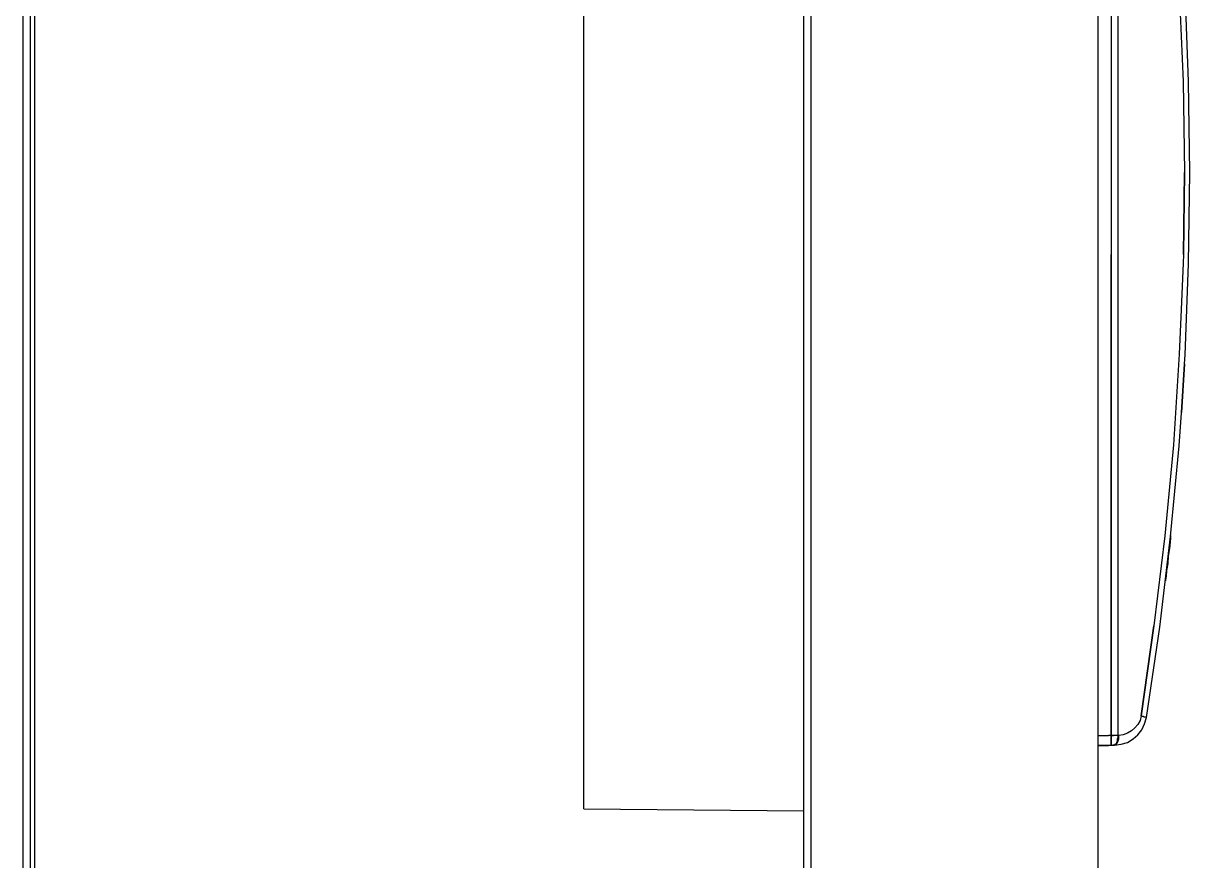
# Model space of a CAD drawing. Header units: centimetres. Extents: x -8.4 to 8.2, y -7.5 to 8.
# Drawn here: x 4.586 to 8.152, y -1.995 to 0.566 of the extents above; entities that cross this region are included whole.
import ezdxf

# ---------------------------------------------------------------- set-up
doc = ezdxf.new("R2010")
doc.units = ezdxf.units.CM
doc.header["$MEASUREMENT"] = 0
doc.layers.add('Layer 1', color=7, linetype='Continuous')

msp = doc.modelspace()

# ---------------------------------------------------------------- linework, layer by layer
at = {"layer": 'Layer 1', "lineweight": 25}
for points in [[(6.97194, -3.937), (6.97194, -3.937), (6.97194, 7.70466), (6.97194, 7.70466)], [(6.9931, 7.70466), (6.9931, 7.70466), (6.9931, -3.937), (6.9931, -3.937)], [(7.87152, -3.937), (7.87152, -3.937), (7.87152, 7.70466), (7.87152, 7.70466)], [(4.58612, -3.937), (4.58612, -3.937), (4.58612, 7.70113), (4.58612, 7.70113)], [(4.60728, 7.70113), (4.60728, 7.70113), (4.60728, -3.937), (4.60728, -3.937)], [(4.62139, -3.937), (4.62139, -3.937), (4.62139, 7.70113), (4.62139, 7.70113)], [(6.29989, -1.83621), (6.29989, -1.83621), (6.29989, 5.59682), (6.29989, 5.59682)], [(7.9328, -1.61219), (7.9328, -1.61219), (7.9328, 1.83092), (7.9328, 1.83092)], [(8.1262, -0.62508), (8.1262, -0.62508), (8.12622, -0.62476), (8.12622, -0.62476)], [(8.07744, -1.13947), (8.07744, -1.13947), (8.07744, -1.13947), (8.07744, -1.13947)], [(7.91164, -1.61219), (7.91164, -1.61219), (7.90337, -1.61234), (7.90337, -1.61234)], [(7.93457, -1.61219), (7.93457, -1.61219), (7.9328, -1.61219), (7.9328, -1.61219)], [(7.92045, -1.64218), (7.92045, -1.64218), (7.92222, -1.64218), (7.92222, -1.64218)], [(6.29989, -1.83621), (6.29989, -1.83621), (6.97194, -1.84261), (6.97194, -1.84261)]]:
    msp.add_open_spline(points, degree=3, dxfattribs=at)
for points, knots in [([(7.91164, 1.83092), (7.91164, 1.83092), (7.91164, -0.14064), (7.91164, -0.14064), (7.91164, -0.14064), (7.91164, -0.14064), (7.91164, -1.61219), (7.91164, -1.61219), (7.91164, -1.61219), (7.91164, -1.61219), (7.91164, -0.14064), (7.91164, -0.14064), (7.91164, -0.14064), (7.91164, -0.14064), (7.91164, -1.61219), (7.91164, -1.61219), (7.91164, -1.61219), (7.91164, -1.61219), (7.91164, -0.14064), (7.91164, -0.14064), (7.91164, -0.14064), (7.91164, -0.14064), (7.91164, -1.61219), (7.91164, -1.61219), (7.91164, -1.61219), (7.91164, -1.61219), (7.91164, -0.14064), (7.91164, -0.14064), (7.91164, -0.14064), (7.91164, -0.14064), (7.91164, -1.61219), (7.91164, -1.61219), (7.91164, -1.61219), (7.91164, -1.61219), (7.91164, -0.14064), (7.91164, -0.14064)], [0, 0, 0, 0, 0.1, 0.1, 0.1, 0.1, 0.2, 0.2, 0.2, 0.2, 0.3, 0.3, 0.3, 0.3, 0.4, 0.4, 0.4, 0.4, 0.5, 0.5, 0.5, 0.5, 0.6, 0.6, 0.6, 0.6, 0.7, 0.7, 0.7, 0.7, 0.8, 0.8, 0.8, 0.8, 1, 1, 1, 1]), ([(8.00336, 1.77271), (8.00336, 1.77271), (8.04216, 1.49754), (8.04216, 1.49754), (8.04216, 1.49754), (8.04216, 1.49754), (8.07568, 1.22061), (8.07568, 1.22061), (8.07568, 1.22061), (8.07568, 1.22061), (8.10214, 0.94368), (8.10214, 0.94368), (8.10214, 0.94368), (8.10214, 0.94368), (8.11977, 0.66675), (8.11977, 0.66675), (8.11977, 0.66675), (8.11977, 0.66675), (8.13212, 0.38806), (8.13212, 0.38806), (8.13212, 0.38806), (8.13212, 0.38806), (8.13565, 0.10936), (8.13565, 0.10936), (8.13565, 0.10936), (8.13565, 0.10936), (8.13246, -0.14064), (8.13246, -0.14064), (8.13246, -0.14064), (8.13246, -0.14064), (8.13565, 0.10936), (8.13565, 0.10936)], [0, 0, 0, 0, 0.1111111, 0.1111111, 0.1111111, 0.1111111, 0.2222222, 0.2222222, 0.2222222, 0.2222222, 0.3333333, 0.3333333, 0.3333333, 0.3333333, 0.4444444, 0.4444444, 0.4444444, 0.4444444, 0.5555556, 0.5555556, 0.5555556, 0.5555556, 0.6666667, 0.6666667, 0.6666667, 0.6666667, 0.7777778, 0.7777778, 0.7777778, 0.7777778, 1, 1, 1, 1]), ([(8.13565, -0.47584), (8.13565, -0.47584), (8.13741, -0.44803), (8.13741, -0.44803), (8.13741, -0.44803), (8.13741, -0.44803), (8.148, -0.16933), (8.148, -0.16933), (8.148, -0.16933), (8.148, -0.16933), (8.15152, 0.10936), (8.15152, 0.10936), (8.15152, 0.10936), (8.15152, 0.10936), (8.148, 0.38806), (8.148, 0.38806), (8.148, 0.38806), (8.148, 0.38806), (8.13741, 0.66852), (8.13741, 0.66852), (8.13741, 0.66852), (8.13741, 0.66852), (8.11977, 0.94545), (8.11977, 0.94545), (8.11977, 0.94545), (8.11977, 0.94545), (8.09332, 1.22414), (8.09332, 1.22414), (8.09332, 1.22414), (8.09332, 1.22414), (8.0598, 1.50107), (8.0598, 1.50107), (8.0598, 1.50107), (8.0598, 1.50107), (8.01923, 1.77624), (8.01923, 1.77624), (8.01923, 1.77624), (8.01923, 1.77624), (8.0598, 1.50107), (8.0598, 1.50107), (8.0598, 1.50107), (8.0598, 1.50107), (8.01923, 1.77624), (8.01923, 1.77624)], [0, 0, 0, 0, 0.0833333, 0.0833333, 0.0833333, 0.0833333, 0.1666667, 0.1666667, 0.1666667, 0.1666667, 0.25, 0.25, 0.25, 0.25, 0.3333333, 0.3333333, 0.3333333, 0.3333333, 0.4166667, 0.4166667, 0.4166667, 0.4166667, 0.5, 0.5, 0.5, 0.5, 0.5833333, 0.5833333, 0.5833333, 0.5833333, 0.6666667, 0.6666667, 0.6666667, 0.6666667, 0.75, 0.75, 0.75, 0.75, 0.8333333, 0.8333333, 0.8333333, 0.8333333, 1, 1, 1, 1]), ([(7.91164, -1.61748), (7.91164, -1.61748), (7.91164, -1.61219), (7.91164, -1.61219), (7.91164, -1.61219), (7.91164, -1.61219), (7.91164, -0.14064), (7.91164, -0.14064), (7.91164, -0.14064), (7.91164, -0.14064), (7.91164, -1.61219), (7.91164, -1.61219), (7.91164, -1.61219), (7.91164, -1.61219), (7.91164, -1.61748), (7.91164, -1.61748), (7.91164, -1.61748), (7.91164, -1.61748), (7.91164, -1.62278), (7.91164, -1.62278), (7.91164, -1.62278), (7.91164, -1.62278), (7.91164, -1.61748), (7.91164, -1.61748)], [0, 0, 0, 0, 0.1428571, 0.1428571, 0.1428571, 0.1428571, 0.2857143, 0.2857143, 0.2857143, 0.2857143, 0.4285714, 0.4285714, 0.4285714, 0.4285714, 0.5714286, 0.5714286, 0.5714286, 0.5714286, 0.7142857, 0.7142857, 0.7142857, 0.7142857, 1, 1, 1, 1]), ([(7.91164, -1.61219), (7.91164, -1.61219), (7.91164, -1.61748), (7.91164, -1.61748), (7.91164, -1.61748), (7.91164, -1.61748), (7.91164, -1.61219), (7.91164, -1.61219), (7.91164, -1.61219), (7.91164, -1.61219), (7.91164, -0.14064), (7.91164, -0.14064), (7.91164, -0.14064), (7.91164, -0.14064), (7.91164, -1.61219), (7.91164, -1.61219)], [0, 0, 0, 0, 0.2, 0.2, 0.2, 0.2, 0.4, 0.4, 0.4, 0.4, 0.6, 0.6, 0.6, 0.6, 1, 1, 1, 1]), ([(8.13246, -0.14064), (8.13246, -0.14064), (8.13212, -0.16757), (8.13212, -0.16757), (8.13212, -0.16757), (8.13212, -0.16757), (8.12585, -0.30904), (8.12585, -0.30904)], [0, 0, 0, 0, 0.3333333, 0.3333333, 0.3333333, 0.3333333, 1, 1, 1, 1]), ([(8.12584, -0.30923), (8.12584, -0.30923), (8.11977, -0.44626), (8.11977, -0.44626), (8.11977, -0.44626), (8.11977, -0.44626), (8.10214, -0.72319), (8.10214, -0.72319), (8.10214, -0.72319), (8.10214, -0.72319), (8.07568, -1.00189), (8.07568, -1.00189), (8.07568, -1.00189), (8.07568, -1.00189), (8.04216, -1.27705), (8.04216, -1.27705), (8.04216, -1.27705), (8.04216, -1.27705), (8.00336, -1.55222), (8.00336, -1.55222), (8.00336, -1.55222), (8.00336, -1.55222), (8.04216, -1.27705), (8.04216, -1.27705)], [0, 0, 0, 0, 0.1428571, 0.1428571, 0.1428571, 0.1428571, 0.2857143, 0.2857143, 0.2857143, 0.2857143, 0.4285714, 0.4285714, 0.4285714, 0.4285714, 0.5714286, 0.5714286, 0.5714286, 0.5714286, 0.7142857, 0.7142857, 0.7142857, 0.7142857, 1, 1, 1, 1]), ([(8.12585, -0.30904), (8.12585, -0.30904), (8.12584, -0.30923), (8.12584, -0.30923), (8.12584, -0.30923), (8.12584, -0.30923), (8.12585, -0.30904), (8.12585, -0.30904)], [0, 0, 0, 0, 0.3333333, 0.3333333, 0.3333333, 0.3333333, 1, 1, 1, 1]), ([(8.12622, -0.62476), (8.12622, -0.62476), (8.13565, -0.47584), (8.13565, -0.47584), (8.13565, -0.47584), (8.13565, -0.47584), (8.12622, -0.62476), (8.12622, -0.62476)], [0, 0, 0, 0, 0.3333333, 0.3333333, 0.3333333, 0.3333333, 1, 1, 1, 1]), ([(8.01923, -1.55751), (8.01923, -1.55751), (8.0598, -1.28058), (8.0598, -1.28058), (8.0598, -1.28058), (8.0598, -1.28058), (8.09332, -1.00365), (8.09332, -1.00365), (8.09332, -1.00365), (8.09332, -1.00365), (8.11977, -0.72672), (8.11977, -0.72672), (8.11977, -0.72672), (8.11977, -0.72672), (8.1262, -0.62508), (8.1262, -0.62508)], [0, 0, 0, 0, 0.2, 0.2, 0.2, 0.2, 0.4, 0.4, 0.4, 0.4, 0.6, 0.6, 0.6, 0.6, 1, 1, 1, 1]), ([(8.09332, -1.00189), (8.09332, -1.00189), (8.09332, -1.00012), (8.09332, -1.00012), (8.09332, -1.00012), (8.09332, -1.00012), (8.09332, -1.00718), (8.09332, -1.00718), (8.09332, -1.00718), (8.09332, -1.00718), (8.09155, -1.02129), (8.09155, -1.02129), (8.09155, -1.02129), (8.09155, -1.02129), (8.08979, -1.04069), (8.08979, -1.04069), (8.08979, -1.04069), (8.08979, -1.04069), (8.08626, -1.06362), (8.08626, -1.06362), (8.08626, -1.06362), (8.08626, -1.06362), (8.0845, -1.08655), (8.0845, -1.08655), (8.0845, -1.08655), (8.0845, -1.08655), (8.08097, -1.10772), (8.08097, -1.10772), (8.08097, -1.10772), (8.08097, -1.10772), (8.0792, -1.12536), (8.0792, -1.12536), (8.0792, -1.12536), (8.0792, -1.12536), (8.07744, -1.13594), (8.07744, -1.13594), (8.07744, -1.13594), (8.07744, -1.13594), (8.07744, -1.13947), (8.07744, -1.13947)], [0, 0, 0, 0, 0.0909091, 0.0909091, 0.0909091, 0.0909091, 0.1818182, 0.1818182, 0.1818182, 0.1818182, 0.2727273, 0.2727273, 0.2727273, 0.2727273, 0.3636364, 0.3636364, 0.3636364, 0.3636364, 0.4545455, 0.4545455, 0.4545455, 0.4545455, 0.5454545, 0.5454545, 0.5454545, 0.5454545, 0.6363636, 0.6363636, 0.6363636, 0.6363636, 0.7272727, 0.7272727, 0.7272727, 0.7272727, 0.8181818, 0.8181818, 0.8181818, 0.8181818, 1, 1, 1, 1]), ([(7.92222, -1.64218), (7.92222, -1.64218), (7.94162, -1.63865), (7.94162, -1.63865), (7.94162, -1.63865), (7.94162, -1.63865), (7.96102, -1.63336), (7.96102, -1.63336), (7.96102, -1.63336), (7.96102, -1.63336), (7.97866, -1.62278), (7.97866, -1.62278), (7.97866, -1.62278), (7.97866, -1.62278), (7.99277, -1.61043), (7.99277, -1.61043), (7.99277, -1.61043), (7.99277, -1.61043), (8.00512, -1.59455), (8.00512, -1.59455), (8.00512, -1.59455), (8.00512, -1.59455), (8.01394, -1.57691), (8.01394, -1.57691), (8.01394, -1.57691), (8.01394, -1.57691), (8.01923, -1.55751), (8.01923, -1.55751)], [0, 0, 0, 0, 0.125, 0.125, 0.125, 0.125, 0.25, 0.25, 0.25, 0.25, 0.375, 0.375, 0.375, 0.375, 0.5, 0.5, 0.5, 0.5, 0.625, 0.625, 0.625, 0.625, 0.75, 0.75, 0.75, 0.75, 1, 1, 1, 1]), ([(8.00336, -1.55222), (8.00336, -1.55222), (7.99983, -1.56633), (7.99983, -1.56633), (7.99983, -1.56633), (7.99983, -1.56633), (7.99277, -1.57868), (7.99277, -1.57868), (7.99277, -1.57868), (7.99277, -1.57868), (7.98395, -1.58926), (7.98395, -1.58926), (7.98395, -1.58926), (7.98395, -1.58926), (7.97337, -1.59808), (7.97337, -1.59808), (7.97337, -1.59808), (7.97337, -1.59808), (7.96102, -1.60514), (7.96102, -1.60514), (7.96102, -1.60514), (7.96102, -1.60514), (7.94868, -1.61043), (7.94868, -1.61043), (7.94868, -1.61043), (7.94868, -1.61043), (7.93457, -1.61219), (7.93457, -1.61219)], [0, 0, 0, 0, 0.125, 0.125, 0.125, 0.125, 0.25, 0.25, 0.25, 0.25, 0.375, 0.375, 0.375, 0.375, 0.5, 0.5, 0.5, 0.5, 0.625, 0.625, 0.625, 0.625, 0.75, 0.75, 0.75, 0.75, 1, 1, 1, 1]), ([(8.01923, -1.55751), (8.01923, -1.55751), (8.01923, -1.55751), (8.01923, -1.55751), (8.01923, -1.55751), (8.01923, -1.55751), (8.01747, -1.55575), (8.01747, -1.55575), (8.01747, -1.55575), (8.01747, -1.55575), (8.0157, -1.55575), (8.0157, -1.55575), (8.0157, -1.55575), (8.0157, -1.55575), (8.01218, -1.55575), (8.01218, -1.55575), (8.01218, -1.55575), (8.01218, -1.55575), (8.01041, -1.55398), (8.01041, -1.55398), (8.01041, -1.55398), (8.01041, -1.55398), (8.00689, -1.55398), (8.00689, -1.55398), (8.00689, -1.55398), (8.00689, -1.55398), (8.00336, -1.55222), (8.00336, -1.55222)], [0, 0, 0, 0, 0.125, 0.125, 0.125, 0.125, 0.25, 0.25, 0.25, 0.25, 0.375, 0.375, 0.375, 0.375, 0.5, 0.5, 0.5, 0.5, 0.625, 0.625, 0.625, 0.625, 0.75, 0.75, 0.75, 0.75, 1, 1, 1, 1]), ([(7.90332, -1.61234), (7.90332, -1.61234), (7.87152, -1.61329), (7.87152, -1.61329), (7.87152, -1.61329), (7.87152, -1.61329), (7.90332, -1.61234), (7.90332, -1.61234)], [0, 0, 0, 0, 0.3333333, 0.3333333, 0.3333333, 0.3333333, 1, 1, 1, 1]), ([(7.90337, -1.61234), (7.90337, -1.61234), (7.90332, -1.61234), (7.90332, -1.61234), (7.90332, -1.61234), (7.90332, -1.61234), (7.90337, -1.61234), (7.90337, -1.61234)], [0, 0, 0, 0, 0.3333333, 0.3333333, 0.3333333, 0.3333333, 1, 1, 1, 1]), ([(7.90336, -1.64233), (7.90336, -1.64233), (7.90341, -1.64233), (7.90341, -1.64233), (7.90341, -1.64233), (7.90341, -1.64233), (7.91164, -1.64218), (7.91164, -1.64218), (7.91164, -1.64218), (7.91164, -1.64218), (7.91164, -1.64086), (7.91164, -1.64086), (7.91164, -1.64086), (7.91164, -1.64086), (7.91164, -1.64058), (7.91164, -1.64058), (7.91164, -1.64058), (7.91164, -1.64058), (7.91164, -1.64041), (7.91164, -1.64041), (7.91164, -1.64041), (7.91164, -1.64041), (7.91164, -1.63865), (7.91164, -1.63865), (7.91164, -1.63865), (7.91164, -1.63865), (7.91164, -1.63689), (7.91164, -1.63689), (7.91164, -1.63689), (7.91164, -1.63689), (7.91164, -1.63865), (7.91164, -1.63865), (7.91164, -1.63865), (7.91164, -1.63865), (7.91164, -1.64041), (7.91164, -1.64041), (7.91164, -1.64041), (7.91164, -1.64041), (7.91164, -1.64058), (7.91164, -1.64058), (7.91164, -1.64058), (7.91164, -1.64058), (7.91164, -1.64086), (7.91164, -1.64086), (7.91164, -1.64086), (7.91164, -1.64086), (7.91164, -1.64218), (7.91164, -1.64218), (7.91164, -1.64218), (7.91164, -1.64218), (7.90341, -1.64233), (7.90341, -1.64233), (7.90341, -1.64233), (7.90341, -1.64233), (7.90336, -1.64233), (7.90336, -1.64233)], [0, 0, 0, 0, 0.0666667, 0.0666667, 0.0666667, 0.0666667, 0.1333333, 0.1333333, 0.1333333, 0.1333333, 0.2, 0.2, 0.2, 0.2, 0.2666667, 0.2666667, 0.2666667, 0.2666667, 0.3333333, 0.3333333, 0.3333333, 0.3333333, 0.4, 0.4, 0.4, 0.4, 0.4666667, 0.4666667, 0.4666667, 0.4666667, 0.5333333, 0.5333333, 0.5333333, 0.5333333, 0.6, 0.6, 0.6, 0.6, 0.6666667, 0.6666667, 0.6666667, 0.6666667, 0.7333333, 0.7333333, 0.7333333, 0.7333333, 0.8, 0.8, 0.8, 0.8, 0.8666667, 0.8666667, 0.8666667, 0.8666667, 1, 1, 1, 1]), ([(7.9328, -1.61219), (7.9328, -1.61219), (7.92575, -1.61219), (7.92575, -1.61219), (7.92575, -1.61219), (7.92575, -1.61219), (7.91869, -1.61219), (7.91869, -1.61219), (7.91869, -1.61219), (7.91869, -1.61219), (7.91164, -1.61219), (7.91164, -1.61219), (7.91164, -1.61219), (7.91164, -1.61219), (7.91869, -1.61219), (7.91869, -1.61219), (7.91869, -1.61219), (7.91869, -1.61219), (7.91164, -1.61219), (7.91164, -1.61219)], [0, 0, 0, 0, 0.1666667, 0.1666667, 0.1666667, 0.1666667, 0.3333333, 0.3333333, 0.3333333, 0.3333333, 0.5, 0.5, 0.5, 0.5, 0.6666667, 0.6666667, 0.6666667, 0.6666667, 1, 1, 1, 1]), ([(7.91164, -1.62278), (7.91164, -1.62278), (7.91164, -1.62807), (7.91164, -1.62807), (7.91164, -1.62807), (7.91164, -1.62807), (7.91164, -1.62278), (7.91164, -1.62278), (7.91164, -1.62278), (7.91164, -1.62278), (7.91164, -1.61748), (7.91164, -1.61748), (7.91164, -1.61748), (7.91164, -1.61748), (7.91164, -1.61219), (7.91164, -1.61219), (7.91164, -1.61219), (7.91164, -1.61219), (7.91164, -1.61748), (7.91164, -1.61748), (7.91164, -1.61748), (7.91164, -1.61748), (7.91164, -1.62278), (7.91164, -1.62278)], [0, 0, 0, 0, 0.1428571, 0.1428571, 0.1428571, 0.1428571, 0.2857143, 0.2857143, 0.2857143, 0.2857143, 0.4285714, 0.4285714, 0.4285714, 0.4285714, 0.5714286, 0.5714286, 0.5714286, 0.5714286, 0.7142857, 0.7142857, 0.7142857, 0.7142857, 1, 1, 1, 1]), ([(7.91164, -1.62807), (7.91164, -1.62807), (7.91164, -1.62278), (7.91164, -1.62278), (7.91164, -1.62278), (7.91164, -1.62278), (7.91164, -1.61748), (7.91164, -1.61748), (7.91164, -1.61748), (7.91164, -1.61748), (7.91164, -1.62278), (7.91164, -1.62278), (7.91164, -1.62278), (7.91164, -1.62278), (7.91164, -1.62807), (7.91164, -1.62807), (7.91164, -1.62807), (7.91164, -1.62807), (7.91164, -1.63218), (7.91164, -1.63218), (7.91164, -1.63218), (7.91164, -1.63218), (7.91164, -1.62807), (7.91164, -1.62807)], [0, 0, 0, 0, 0.1428571, 0.1428571, 0.1428571, 0.1428571, 0.2857143, 0.2857143, 0.2857143, 0.2857143, 0.4285714, 0.4285714, 0.4285714, 0.4285714, 0.5714286, 0.5714286, 0.5714286, 0.5714286, 0.7142857, 0.7142857, 0.7142857, 0.7142857, 1, 1, 1, 1]), ([(7.91164, -1.63218), (7.91164, -1.63218), (7.91164, -1.63336), (7.91164, -1.63336), (7.91164, -1.63336), (7.91164, -1.63336), (7.91164, -1.63218), (7.91164, -1.63218), (7.91164, -1.63218), (7.91164, -1.63218), (7.91164, -1.62807), (7.91164, -1.62807), (7.91164, -1.62807), (7.91164, -1.62807), (7.91164, -1.62278), (7.91164, -1.62278), (7.91164, -1.62278), (7.91164, -1.62278), (7.91164, -1.62807), (7.91164, -1.62807), (7.91164, -1.62807), (7.91164, -1.62807), (7.91164, -1.63218), (7.91164, -1.63218)], [0, 0, 0, 0, 0.1428571, 0.1428571, 0.1428571, 0.1428571, 0.2857143, 0.2857143, 0.2857143, 0.2857143, 0.4285714, 0.4285714, 0.4285714, 0.4285714, 0.5714286, 0.5714286, 0.5714286, 0.5714286, 0.7142857, 0.7142857, 0.7142857, 0.7142857, 1, 1, 1, 1]), ([(7.91164, -1.63336), (7.91164, -1.63336), (7.91164, -1.63218), (7.91164, -1.63218), (7.91164, -1.63218), (7.91164, -1.63218), (7.91164, -1.62807), (7.91164, -1.62807), (7.91164, -1.62807), (7.91164, -1.62807), (7.91164, -1.63218), (7.91164, -1.63218), (7.91164, -1.63218), (7.91164, -1.63218), (7.91164, -1.63336), (7.91164, -1.63336), (7.91164, -1.63336), (7.91164, -1.63336), (7.91164, -1.63689), (7.91164, -1.63689), (7.91164, -1.63689), (7.91164, -1.63689), (7.91164, -1.63336), (7.91164, -1.63336)], [0, 0, 0, 0, 0.1428571, 0.1428571, 0.1428571, 0.1428571, 0.2857143, 0.2857143, 0.2857143, 0.2857143, 0.4285714, 0.4285714, 0.4285714, 0.4285714, 0.5714286, 0.5714286, 0.5714286, 0.5714286, 0.7142857, 0.7142857, 0.7142857, 0.7142857, 1, 1, 1, 1]), ([(7.91164, -1.63689), (7.91164, -1.63689), (7.91164, -1.63865), (7.91164, -1.63865), (7.91164, -1.63865), (7.91164, -1.63865), (7.91164, -1.63689), (7.91164, -1.63689), (7.91164, -1.63689), (7.91164, -1.63689), (7.91164, -1.63336), (7.91164, -1.63336), (7.91164, -1.63336), (7.91164, -1.63336), (7.91164, -1.63218), (7.91164, -1.63218), (7.91164, -1.63218), (7.91164, -1.63218), (7.91164, -1.63336), (7.91164, -1.63336), (7.91164, -1.63336), (7.91164, -1.63336), (7.91164, -1.63689), (7.91164, -1.63689)], [0, 0, 0, 0, 0.1428571, 0.1428571, 0.1428571, 0.1428571, 0.2857143, 0.2857143, 0.2857143, 0.2857143, 0.4285714, 0.4285714, 0.4285714, 0.4285714, 0.5714286, 0.5714286, 0.5714286, 0.5714286, 0.7142857, 0.7142857, 0.7142857, 0.7142857, 1, 1, 1, 1]), ([(7.91164, -1.63865), (7.91164, -1.63865), (7.91164, -1.63689), (7.91164, -1.63689), (7.91164, -1.63689), (7.91164, -1.63689), (7.91164, -1.63336), (7.91164, -1.63336), (7.91164, -1.63336), (7.91164, -1.63336), (7.91164, -1.63689), (7.91164, -1.63689), (7.91164, -1.63689), (7.91164, -1.63689), (7.91164, -1.63865), (7.91164, -1.63865), (7.91164, -1.63865), (7.91164, -1.63865), (7.91164, -1.64041), (7.91164, -1.64041), (7.91164, -1.64041), (7.91164, -1.64041), (7.91164, -1.63865), (7.91164, -1.63865)], [0, 0, 0, 0, 0.1428571, 0.1428571, 0.1428571, 0.1428571, 0.2857143, 0.2857143, 0.2857143, 0.2857143, 0.4285714, 0.4285714, 0.4285714, 0.4285714, 0.5714286, 0.5714286, 0.5714286, 0.5714286, 0.7142857, 0.7142857, 0.7142857, 0.7142857, 1, 1, 1, 1]), ([(7.91164, -1.64041), (7.91164, -1.64041), (7.91164, -1.63865), (7.91164, -1.63865), (7.91164, -1.63865), (7.91164, -1.63865), (7.91164, -1.64041), (7.91164, -1.64041), (7.91164, -1.64041), (7.91164, -1.64041), (7.91164, -1.64058), (7.91164, -1.64058), (7.91164, -1.64058), (7.91164, -1.64058), (7.91164, -1.64086), (7.91164, -1.64086), (7.91164, -1.64086), (7.91164, -1.64086), (7.91164, -1.64218), (7.91164, -1.64218), (7.91164, -1.64218), (7.91164, -1.64218), (7.91164, -1.64041), (7.91164, -1.64041)], [0, 0, 0, 0, 0.1428571, 0.1428571, 0.1428571, 0.1428571, 0.2857143, 0.2857143, 0.2857143, 0.2857143, 0.4285714, 0.4285714, 0.4285714, 0.4285714, 0.5714286, 0.5714286, 0.5714286, 0.5714286, 0.7142857, 0.7142857, 0.7142857, 0.7142857, 1, 1, 1, 1]), ([(7.92045, -1.64218), (7.92045, -1.64218), (7.92222, -1.64041), (7.92222, -1.64041), (7.92222, -1.64041), (7.92222, -1.64041), (7.92398, -1.63865), (7.92398, -1.63865), (7.92398, -1.63865), (7.92398, -1.63865), (7.92751, -1.63689), (7.92751, -1.63689), (7.92751, -1.63689), (7.92751, -1.63689), (7.92927, -1.63336), (7.92927, -1.63336), (7.92927, -1.63336), (7.92927, -1.63336), (7.93104, -1.62807), (7.93104, -1.62807), (7.93104, -1.62807), (7.93104, -1.62807), (7.93104, -1.62278), (7.93104, -1.62278), (7.93104, -1.62278), (7.93104, -1.62278), (7.9328, -1.61748), (7.9328, -1.61748), (7.9328, -1.61748), (7.9328, -1.61748), (7.9328, -1.61219), (7.9328, -1.61219), (7.9328, -1.61219), (7.9328, -1.61219), (7.9328, -1.61748), (7.9328, -1.61748), (7.9328, -1.61748), (7.9328, -1.61748), (7.9328, -1.61219), (7.9328, -1.61219)], [0, 0, 0, 0, 0.0909091, 0.0909091, 0.0909091, 0.0909091, 0.1818182, 0.1818182, 0.1818182, 0.1818182, 0.2727273, 0.2727273, 0.2727273, 0.2727273, 0.3636364, 0.3636364, 0.3636364, 0.3636364, 0.4545455, 0.4545455, 0.4545455, 0.4545455, 0.5454545, 0.5454545, 0.5454545, 0.5454545, 0.6363636, 0.6363636, 0.6363636, 0.6363636, 0.7272727, 0.7272727, 0.7272727, 0.7272727, 0.8181818, 0.8181818, 0.8181818, 0.8181818, 1, 1, 1, 1]), ([(7.92222, -1.64218), (7.92222, -1.64218), (7.92575, -1.64041), (7.92575, -1.64041), (7.92575, -1.64041), (7.92575, -1.64041), (7.92751, -1.63865), (7.92751, -1.63865), (7.92751, -1.63865), (7.92751, -1.63865), (7.92927, -1.63689), (7.92927, -1.63689), (7.92927, -1.63689), (7.92927, -1.63689), (7.93104, -1.63336), (7.93104, -1.63336), (7.93104, -1.63336), (7.93104, -1.63336), (7.9328, -1.62807), (7.9328, -1.62807), (7.9328, -1.62807), (7.9328, -1.62807), (7.93457, -1.62278), (7.93457, -1.62278), (7.93457, -1.62278), (7.93457, -1.62278), (7.93457, -1.61748), (7.93457, -1.61748), (7.93457, -1.61748), (7.93457, -1.61748), (7.93457, -1.61219), (7.93457, -1.61219)], [0, 0, 0, 0, 0.1111111, 0.1111111, 0.1111111, 0.1111111, 0.2222222, 0.2222222, 0.2222222, 0.2222222, 0.3333333, 0.3333333, 0.3333333, 0.3333333, 0.4444444, 0.4444444, 0.4444444, 0.4444444, 0.5555556, 0.5555556, 0.5555556, 0.5555556, 0.6666667, 0.6666667, 0.6666667, 0.6666667, 0.7777778, 0.7777778, 0.7777778, 0.7777778, 1, 1, 1, 1]), ([(7.87152, -1.64328), (7.87152, -1.64328), (7.90336, -1.64233), (7.90336, -1.64233), (7.90336, -1.64233), (7.90336, -1.64233), (7.87152, -1.64328), (7.87152, -1.64328)], [0, 0, 0, 0, 0.3333333, 0.3333333, 0.3333333, 0.3333333, 1, 1, 1, 1]), ([(7.91164, -1.64218), (7.91164, -1.64218), (7.91164, -1.64086), (7.91164, -1.64086), (7.91164, -1.64086), (7.91164, -1.64086), (7.91164, -1.64058), (7.91164, -1.64058), (7.91164, -1.64058), (7.91164, -1.64058), (7.91164, -1.64041), (7.91164, -1.64041), (7.91164, -1.64041), (7.91164, -1.64041), (7.91164, -1.64058), (7.91164, -1.64058), (7.91164, -1.64058), (7.91164, -1.64058), (7.91164, -1.64218), (7.91164, -1.64218)], [0, 0, 0, 0, 0.1666667, 0.1666667, 0.1666667, 0.1666667, 0.3333333, 0.3333333, 0.3333333, 0.3333333, 0.5, 0.5, 0.5, 0.5, 0.6666667, 0.6666667, 0.6666667, 0.6666667, 1, 1, 1, 1]), ([(7.91164, -1.64218), (7.91164, -1.64218), (7.91516, -1.64218), (7.91516, -1.64218), (7.91516, -1.64218), (7.91516, -1.64218), (7.91693, -1.64218), (7.91693, -1.64218), (7.91693, -1.64218), (7.91693, -1.64218), (7.92045, -1.64218), (7.92045, -1.64218), (7.92045, -1.64218), (7.92045, -1.64218), (7.91693, -1.64218), (7.91693, -1.64218), (7.91693, -1.64218), (7.91693, -1.64218), (7.92045, -1.64218), (7.92045, -1.64218)], [0, 0, 0, 0, 0.1666667, 0.1666667, 0.1666667, 0.1666667, 0.3333333, 0.3333333, 0.3333333, 0.3333333, 0.5, 0.5, 0.5, 0.5, 0.6666667, 0.6666667, 0.6666667, 0.6666667, 1, 1, 1, 1])]:
    msp.add_open_spline(points, degree=3, knots=knots, dxfattribs=at)

doc.saveas('drawing.dxf')
